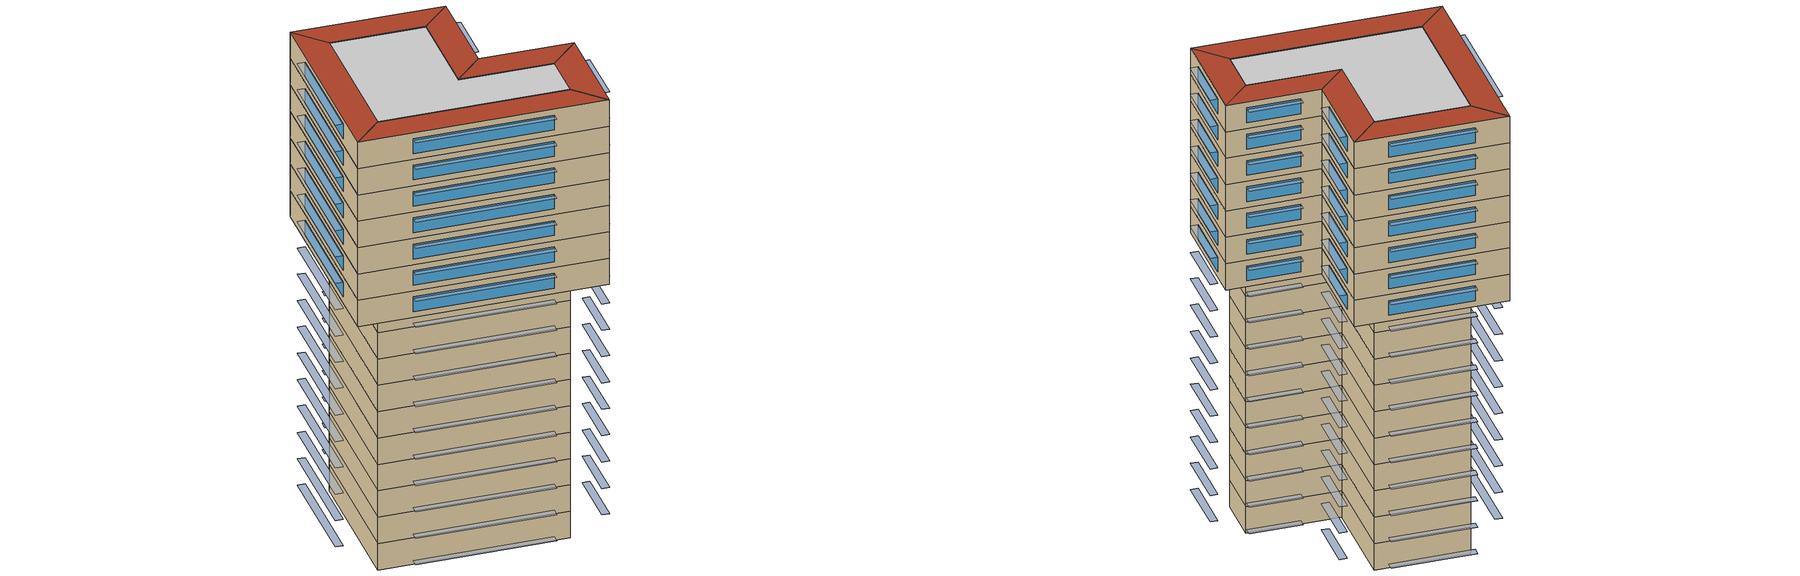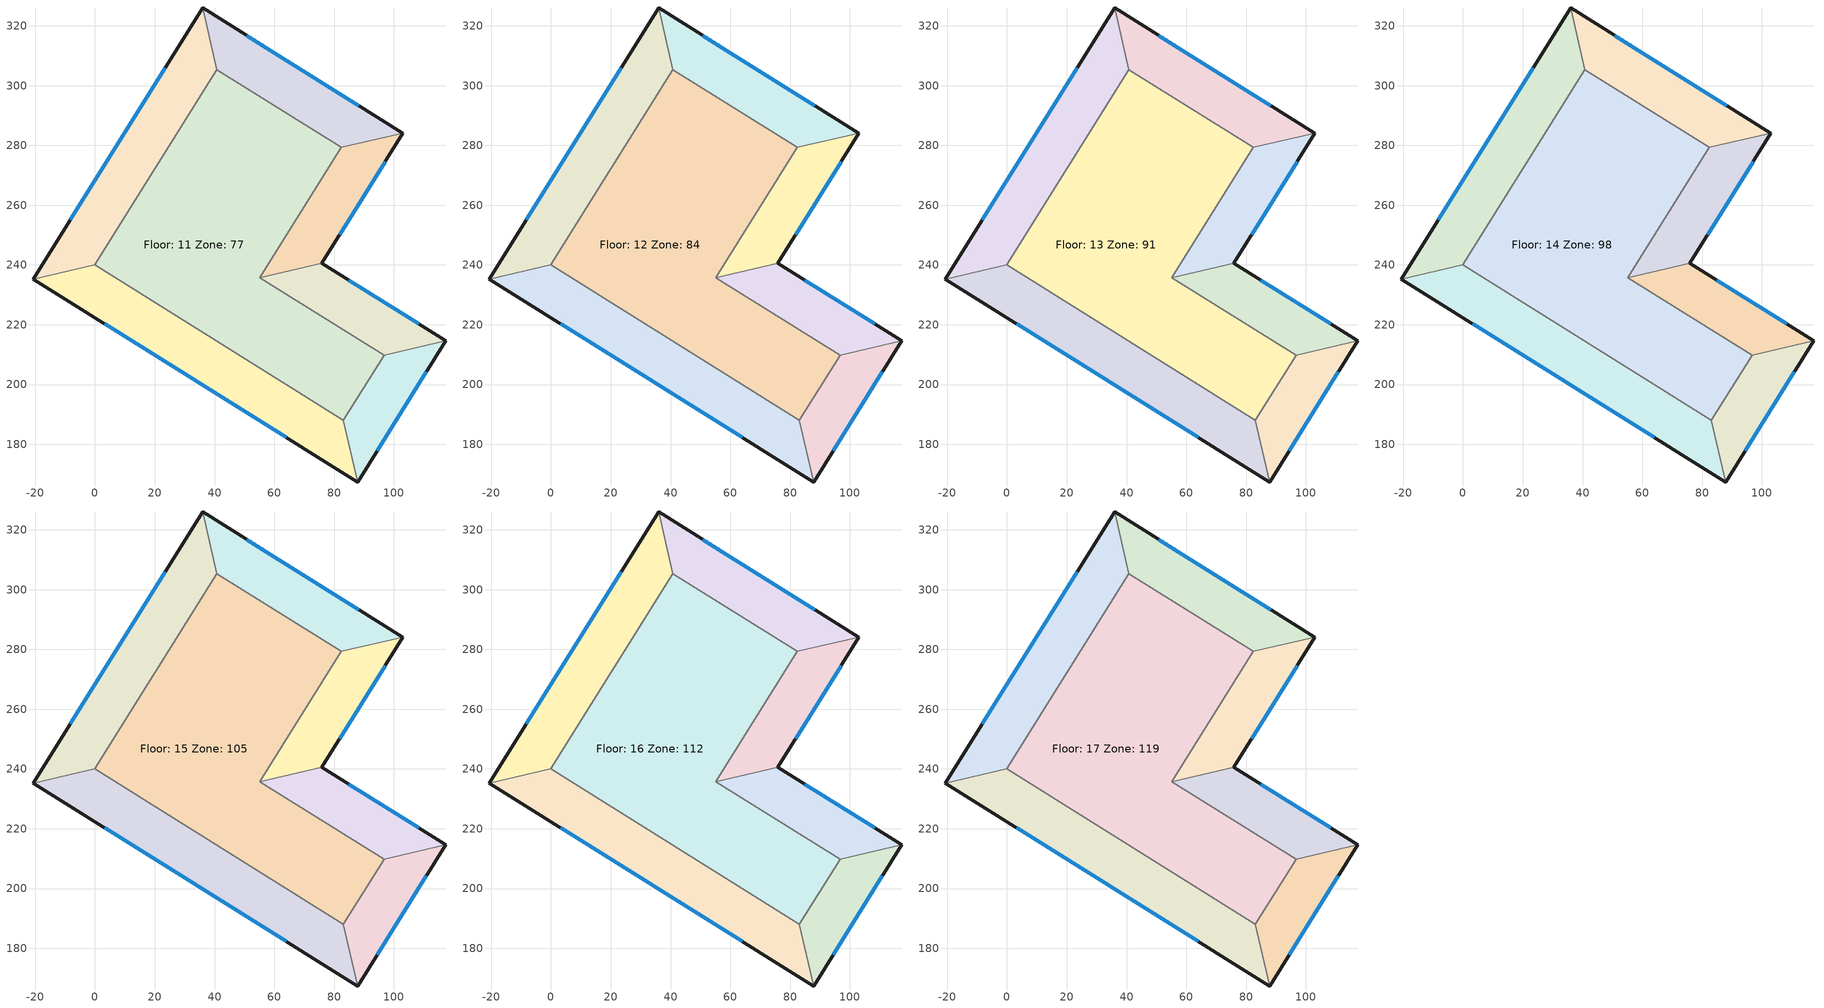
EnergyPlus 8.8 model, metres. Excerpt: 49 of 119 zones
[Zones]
Floor: 11 Zone: 71
 floor ground: -20.67,235.23 0,240 83.11,188.07 87.88,167.4 z150
 wall outside: -20.67,235.23 87.88,167.4 z150:165
 wall to Floor: 1 Zone: 1: 83.11,188.07 87.88,167.4 z150:165
 wall to Floor: 16 Zone: 107: 83.11,188.07 0,240 z150:165
 window: 3.21,220.31 64,182.32 z153.3:161.7
Floor: 11 Zone: 72
 floor ground: 87.88,167.4 83.11,188.07 96.71,209.83 117.38,214.61 z150
 wall outside: 87.88,167.4 117.38,214.61 z150:165
 wall to Floor: 1 Zone: 1: 96.71,209.83 117.38,214.61 z150:165
 wall to Floor: 16 Zone: 107: 96.71,209.83 83.11,188.07 z150:165
 window: 94.37,177.78 110.89,204.22 z153.3:161.7
Floor: 11 Zone: 73
 floor ground: 117.38,214.61 96.71,209.83 55.16,235.8 75.83,240.57 z150
 wall outside: 117.38,214.61 75.83,240.57 z150:165
 wall to Floor: 1 Zone: 1: 55.16,235.8 75.83,240.57 z150:165
 wall to Floor: 16 Zone: 107: 55.16,235.8 96.71,209.83 z150:165
 window: 108.24,220.32 84.97,234.86 z153.3:161.7
Floor: 11 Zone: 74
 floor ground: 75.83,240.57 55.16,235.8 82.36,279.33 103.03,284.11 z150
 wall outside: 75.83,240.57 103.03,284.11 z150:165
 wall to Floor: 1 Zone: 1: 82.36,279.33 103.03,284.11 z150:165
 wall to Floor: 16 Zone: 107: 82.36,279.33 55.16,235.8 z150:165
 window: 81.81,250.15 97.04,274.53 z153.3:161.7
Floor: 11 Zone: 75
 floor ground: 103.03,284.11 82.36,279.33 40.8,305.3 36.03,325.97 z150
 wall outside: 103.03,284.11 36.03,325.97 z150:165
 wall to Floor: 1 Zone: 1: 40.8,305.3 36.03,325.97 z150:165
 wall to Floor: 16 Zone: 107: 40.8,305.3 82.36,279.33 z150:165
 window: 88.29,293.32 50.77,316.76 z153.3:161.7
Floor: 11 Zone: 76
 floor ground: 36.03,325.97 40.8,305.3 0,240 -20.67,235.23 z150
 wall outside: 36.03,325.97 -20.67,235.23 z150:165
 wall to Floor: 1 Zone: 1: 0,240 -20.67,235.23 z150:165
 wall to Floor: 16 Zone: 107: 0,240 40.8,305.3 z150:165
 window: 23.56,306.01 -8.2,255.19 z153.3:161.7
Floor: 11 Zone: 77
 floor ground: 40.8,305.3 82.36,279.33 55.16,235.8 96.71,209.83 83.11,188.07 0,240 z150
Floor: 12 Zone: 78
 floor ground: -20.67,235.23 0,240 83.11,188.07 87.88,167.4 z165
 wall outside: -20.67,235.23 87.88,167.4 z165:180
 wall to Floor: 1 Zone: 1: 83.11,188.07 87.88,167.4 z165:180
 wall to Floor: 16 Zone: 107: 83.11,188.07 0,240 z165:180
 window: 3.21,220.31 64,182.32 z168.3:176.7
Floor: 12 Zone: 79
 floor ground: 87.88,167.4 83.11,188.07 96.71,209.83 117.38,214.61 z165
 wall outside: 87.88,167.4 117.38,214.61 z165:180
 wall to Floor: 1 Zone: 1: 96.71,209.83 117.38,214.61 z165:180
 wall to Floor: 16 Zone: 107: 96.71,209.83 83.11,188.07 z165:180
 window: 94.37,177.78 110.89,204.22 z168.3:176.7
Floor: 12 Zone: 80
 floor ground: 117.38,214.61 96.71,209.83 55.16,235.8 75.83,240.57 z165
 wall outside: 117.38,214.61 75.83,240.57 z165:180
 wall to Floor: 1 Zone: 1: 55.16,235.8 75.83,240.57 z165:180
 wall to Floor: 16 Zone: 107: 55.16,235.8 96.71,209.83 z165:180
 window: 108.24,220.32 84.97,234.86 z168.3:176.7
Floor: 12 Zone: 81
 floor ground: 75.83,240.57 55.16,235.8 82.36,279.33 103.03,284.11 z165
 wall outside: 75.83,240.57 103.03,284.11 z165:180
 wall to Floor: 1 Zone: 1: 82.36,279.33 103.03,284.11 z165:180
 wall to Floor: 16 Zone: 107: 82.36,279.33 55.16,235.8 z165:180
 window: 81.81,250.15 97.04,274.53 z168.3:176.7
Floor: 12 Zone: 82
 floor ground: 103.03,284.11 82.36,279.33 40.8,305.3 36.03,325.97 z165
 wall outside: 103.03,284.11 36.03,325.97 z165:180
 wall to Floor: 1 Zone: 1: 40.8,305.3 36.03,325.97 z165:180
 wall to Floor: 16 Zone: 107: 40.8,305.3 82.36,279.33 z165:180
 window: 88.29,293.32 50.77,316.76 z168.3:176.7
Floor: 12 Zone: 83
 floor ground: 36.03,325.97 40.8,305.3 0,240 -20.67,235.23 z165
 wall outside: 36.03,325.97 -20.67,235.23 z165:180
 wall to Floor: 1 Zone: 1: 0,240 -20.67,235.23 z165:180
 wall to Floor: 16 Zone: 107: 0,240 40.8,305.3 z165:180
 window: 23.56,306.01 -8.2,255.19 z168.3:176.7
Floor: 12 Zone: 84
 floor ground: 40.8,305.3 82.36,279.33 55.16,235.8 96.71,209.83 83.11,188.07 0,240 z165
Floor: 13 Zone: 85
 floor ground: -20.67,235.23 0,240 83.11,188.07 87.88,167.4 z180
 wall outside: -20.67,235.23 87.88,167.4 z180:195
 wall to Floor: 1 Zone: 1: 83.11,188.07 87.88,167.4 z180:195
 wall to Floor: 16 Zone: 107: 83.11,188.07 0,240 z180:195
 window: 3.21,220.31 64,182.32 z183.3:191.7
Floor: 13 Zone: 86
 floor ground: 87.88,167.4 83.11,188.07 96.71,209.83 117.38,214.61 z180
 wall outside: 87.88,167.4 117.38,214.61 z180:195
 wall to Floor: 1 Zone: 1: 96.71,209.83 117.38,214.61 z180:195
 wall to Floor: 16 Zone: 107: 96.71,209.83 83.11,188.07 z180:195
 window: 94.37,177.78 110.89,204.22 z183.3:191.7
Floor: 13 Zone: 87
 floor ground: 117.38,214.61 96.71,209.83 55.16,235.8 75.83,240.57 z180
 wall outside: 117.38,214.61 75.83,240.57 z180:195
 wall to Floor: 1 Zone: 1: 55.16,235.8 75.83,240.57 z180:195
 wall to Floor: 16 Zone: 107: 55.16,235.8 96.71,209.83 z180:195
 window: 108.24,220.32 84.97,234.86 z183.3:191.7
Floor: 13 Zone: 88
 floor ground: 75.83,240.57 55.16,235.8 82.36,279.33 103.03,284.11 z180
 wall outside: 75.83,240.57 103.03,284.11 z180:195
 wall to Floor: 1 Zone: 1: 82.36,279.33 103.03,284.11 z180:195
 wall to Floor: 16 Zone: 107: 82.36,279.33 55.16,235.8 z180:195
 window: 81.81,250.15 97.04,274.53 z183.3:191.7
Floor: 13 Zone: 89
 floor ground: 103.03,284.11 82.36,279.33 40.8,305.3 36.03,325.97 z180
 wall outside: 103.03,284.11 36.03,325.97 z180:195
 wall to Floor: 1 Zone: 1: 40.8,305.3 36.03,325.97 z180:195
 wall to Floor: 16 Zone: 107: 40.8,305.3 82.36,279.33 z180:195
 window: 88.29,293.32 50.77,316.76 z183.3:191.7
Floor: 13 Zone: 90
 floor ground: 36.03,325.97 40.8,305.3 0,240 -20.67,235.23 z180
 wall outside: 36.03,325.97 -20.67,235.23 z180:195
 wall to Floor: 1 Zone: 1: 0,240 -20.67,235.23 z180:195
 wall to Floor: 16 Zone: 107: 0,240 40.8,305.3 z180:195
 window: 23.56,306.01 -8.2,255.19 z183.3:191.7
Floor: 13 Zone: 91
 floor ground: 40.8,305.3 82.36,279.33 55.16,235.8 96.71,209.83 83.11,188.07 0,240 z180
Floor: 14 Zone: 92
 floor ground: -20.67,235.23 0,240 83.11,188.07 87.88,167.4 z195
 wall outside: -20.67,235.23 87.88,167.4 z195:210
 wall to Floor: 1 Zone: 1: 83.11,188.07 87.88,167.4 z195:210
 wall to Floor: 16 Zone: 107: 83.11,188.07 0,240 z195:210
 window: 3.21,220.31 64,182.32 z198.3:206.7
Floor: 14 Zone: 93
 floor ground: 87.88,167.4 83.11,188.07 96.71,209.83 117.38,214.61 z195
 wall outside: 87.88,167.4 117.38,214.61 z195:210
 wall to Floor: 1 Zone: 1: 96.71,209.83 117.38,214.61 z195:210
 wall to Floor: 16 Zone: 107: 96.71,209.83 83.11,188.07 z195:210
 window: 94.37,177.78 110.89,204.22 z198.3:206.7
Floor: 14 Zone: 94
 floor ground: 117.38,214.61 96.71,209.83 55.16,235.8 75.83,240.57 z195
 wall outside: 117.38,214.61 75.83,240.57 z195:210
 wall to Floor: 1 Zone: 1: 55.16,235.8 75.83,240.57 z195:210
 wall to Floor: 16 Zone: 107: 55.16,235.8 96.71,209.83 z195:210
 window: 108.24,220.32 84.97,234.86 z198.3:206.7
Floor: 14 Zone: 95
 floor ground: 75.83,240.57 55.16,235.8 82.36,279.33 103.03,284.11 z195
 wall outside: 75.83,240.57 103.03,284.11 z195:210
 wall to Floor: 1 Zone: 1: 82.36,279.33 103.03,284.11 z195:210
 wall to Floor: 16 Zone: 107: 82.36,279.33 55.16,235.8 z195:210
 window: 81.81,250.15 97.04,274.53 z198.3:206.7
Floor: 14 Zone: 96
 floor ground: 103.03,284.11 82.36,279.33 40.8,305.3 36.03,325.97 z195
 wall outside: 103.03,284.11 36.03,325.97 z195:210
 wall to Floor: 1 Zone: 1: 40.8,305.3 36.03,325.97 z195:210
 wall to Floor: 16 Zone: 107: 40.8,305.3 82.36,279.33 z195:210
 window: 88.29,293.32 50.77,316.76 z198.3:206.7
Floor: 14 Zone: 97
 floor ground: 36.03,325.97 40.8,305.3 0,240 -20.67,235.23 z195
 wall outside: 36.03,325.97 -20.67,235.23 z195:210
 wall to Floor: 1 Zone: 1: 0,240 -20.67,235.23 z195:210
 wall to Floor: 16 Zone: 107: 0,240 40.8,305.3 z195:210
 window: 23.56,306.01 -8.2,255.19 z198.3:206.7
Floor: 14 Zone: 98
 floor ground: 40.8,305.3 82.36,279.33 55.16,235.8 96.71,209.83 83.11,188.07 0,240 z195
Floor: 15 Zone: 100
 floor ground: 87.88,167.4 83.11,188.07 96.71,209.83 117.38,214.61 z210
 wall outside: 87.88,167.4 117.38,214.61 z210:225
 wall to Floor: 1 Zone: 1: 96.71,209.83 117.38,214.61 z210:225
 wall to Floor: 16 Zone: 107: 96.71,209.83 83.11,188.07 z210:225
 window: 94.37,177.78 110.89,204.22 z213.3:221.7
Floor: 15 Zone: 101
 floor ground: 117.38,214.61 96.71,209.83 55.16,235.8 75.83,240.57 z210
 wall outside: 117.38,214.61 75.83,240.57 z210:225
 wall to Floor: 1 Zone: 1: 55.16,235.8 75.83,240.57 z210:225
 wall to Floor: 16 Zone: 107: 55.16,235.8 96.71,209.83 z210:225
 window: 108.24,220.32 84.97,234.86 z213.3:221.7
Floor: 15 Zone: 102
 floor ground: 75.83,240.57 55.16,235.8 82.36,279.33 103.03,284.11 z210
 wall outside: 75.83,240.57 103.03,284.11 z210:225
 wall to Floor: 1 Zone: 1: 82.36,279.33 103.03,284.11 z210:225
 wall to Floor: 16 Zone: 107: 82.36,279.33 55.16,235.8 z210:225
 window: 81.81,250.15 97.04,274.53 z213.3:221.7
Floor: 15 Zone: 103
 floor ground: 103.03,284.11 82.36,279.33 40.8,305.3 36.03,325.97 z210
 wall outside: 103.03,284.11 36.03,325.97 z210:225
 wall to Floor: 1 Zone: 1: 40.8,305.3 36.03,325.97 z210:225
 wall to Floor: 16 Zone: 107: 40.8,305.3 82.36,279.33 z210:225
 window: 88.29,293.32 50.77,316.76 z213.3:221.7
Floor: 15 Zone: 104
 floor ground: 36.03,325.97 40.8,305.3 0,240 -20.67,235.23 z210
 wall outside: 36.03,325.97 -20.67,235.23 z210:225
 wall to Floor: 1 Zone: 1: 0,240 -20.67,235.23 z210:225
 wall to Floor: 16 Zone: 107: 0,240 40.8,305.3 z210:225
 window: 23.56,306.01 -8.2,255.19 z213.3:221.7
Floor: 15 Zone: 105
 floor ground: 40.8,305.3 82.36,279.33 55.16,235.8 96.71,209.83 83.11,188.07 0,240 z210
Floor: 15 Zone: 99
 floor ground: -20.67,235.23 0,240 83.11,188.07 87.88,167.4 z210
 wall outside: -20.67,235.23 87.88,167.4 z210:225
 wall to Floor: 1 Zone: 1: 83.11,188.07 87.88,167.4 z210:225
 wall to Floor: 16 Zone: 107: 83.11,188.07 0,240 z210:225
 window: 3.21,220.31 64,182.32 z213.3:221.7
Floor: 16 Zone: 106
 floor ground: -20.67,235.23 0,240 83.11,188.07 87.88,167.4 z225
 wall outside: -20.67,235.23 87.88,167.4 z225:240
 wall to Floor: 1 Zone: 1: 83.11,188.07 87.88,167.4 z225:240
 wall to Floor: 16 Zone: 107: 83.11,188.07 0,240 z225:240
 window: 3.21,220.31 64,182.32 z228.3:236.7
Floor: 16 Zone: 107
 floor ground: 87.88,167.4 83.11,188.07 96.71,209.83 117.38,214.61 z225
 wall outside: 87.88,167.4 117.38,214.61 z225:240
 wall to Floor: 1 Zone: 1: 96.71,209.83 117.38,214.61 z225:240; 0,240 83.11,188.07 z0:15
 wall to Floor: 1 Zone: 2: 83.11,188.07 96.71,209.83 z0:15
 wall to Floor: 1 Zone: 3: 96.71,209.83 55.16,235.8 z0:15
 wall to Floor: 1 Zone: 4: 55.16,235.8 82.36,279.33 z0:15
 wall to Floor: 1 Zone: 5: 82.36,279.33 40.8,305.3 z0:15
 wall to Floor: 1 Zone: 6: 40.8,305.3 0,240 z0:15
 wall to Floor: 10 Zone: 64: 0,240 83.11,188.07 z135:150
 wall to Floor: 10 Zone: 65: 83.11,188.07 96.71,209.83 z135:150
 wall to Floor: 10 Zone: 66: 96.71,209.83 55.16,235.8 z135:150
 wall to Floor: 10 Zone: 67: 55.16,235.8 82.36,279.33 z135:150
 wall to Floor: 10 Zone: 68: 82.36,279.33 40.8,305.3 z135:150
 wall to Floor: 10 Zone: 69: 40.8,305.3 0,240 z135:150
 wall to Floor: 16 Zone: 108: 96.71,209.83 55.16,235.8 z225:240
 wall to Floor: 16 Zone: 109: 55.16,235.8 82.36,279.33 z225:240
 wall to Floor: 16 Zone: 110: 82.36,279.33 40.8,305.3 z225:240
 wall to Floor: 16 Zone: 111: 40.8,305.3 0,240 z225:240
 wall to Floor: 17 Zone: 113: 0,240 83.11,188.07 z240:255
 wall to Floor: 17 Zone: 114: 83.11,188.07 96.71,209.83 z240:255
 wall to Floor: 17 Zone: 115: 96.71,209.83 55.16,235.8 z240:255
 wall to Floor: 17 Zone: 116: 55.16,235.8 82.36,279.33 z240:255
 wall to Floor: 17 Zone: 117: 82.36,279.33 40.8,305.3 z240:255
 wall to Floor: 17 Zone: 118: 40.8,305.3 0,240 z240:255
 wall to Floor: 2 Zone: 8: 0,240 83.11,188.07 z15:30
 wall to Floor: 2 Zone: 9: 83.11,188.07 96.71,209.83 z15:30
 wall to Floor: 2 Zone: 10: 96.71,209.83 55.16,235.8 z15:30
 wall to Floor: 2 Zone: 11: 55.16,235.8 82.36,279.33 z15:30
 wall to Floor: 2 Zone: 12: 82.36,279.33 40.8,305.3 z15:30
 wall to Floor: 2 Zone: 13: 40.8,305.3 0,240 z15:30
 wall to Floor: 3 Zone: 15: 0,240 83.11,188.07 z30:45
 wall to Floor: 3 Zone: 16: 83.11,188.07 96.71,209.83 z30:45
 wall to Floor: 3 Zone: 17: 96.71,209.83 55.16,235.8 z30:45
 wall to Floor: 3 Zone: 18: 55.16,235.8 82.36,279.33 z30:45
 wall to Floor: 3 Zone: 19: 82.36,279.33 40.8,305.3 z30:45
 wall to Floor: 3 Zone: 20: 40.8,305.3 0,240 z30:45
 wall to Floor: 4 Zone: 22: 0,240 83.11,188.07 z45:60
 wall to Floor: 4 Zone: 23: 83.11,188.07 96.71,209.83 z45:60
 wall to Floor: 4 Zone: 24: 96.71,209.83 55.16,235.8 z45:60
 wall to Floor: 4 Zone: 25: 55.16,235.8 82.36,279.33 z45:60
 wall to Floor: 4 Zone: 26: 82.36,279.33 40.8,305.3 z45:60
 wall to Floor: 4 Zone: 27: 40.8,305.3 0,240 z45:60
 wall to Floor: 5 Zone: 29: 0,240 83.11,188.07 z60:75
 wall to Floor: 5 Zone: 30: 83.11,188.07 96.71,209.83 z60:75
 wall to Floor: 5 Zone: 31: 96.71,209.83 55.16,235.8 z60:75
 wall to Floor: 5 Zone: 32: 55.16,235.8 82.36,279.33 z60:75
 wall to Floor: 5 Zone: 33: 82.36,279.33 40.8,305.3 z60:75
 wall to Floor: 5 Zone: 34: 40.8,305.3 0,240 z60:75
 wall to Floor: 6 Zone: 36: 0,240 83.11,188.07 z75:90
 wall to Floor: 6 Zone: 37: 83.11,188.07 96.71,209.83 z75:90
 wall to Floor: 6 Zone: 38: 96.71,209.83 55.16,235.8 z75:90
 wall to Floor: 6 Zone: 39: 55.16,235.8 82.36,279.33 z75:90
 wall to Floor: 6 Zone: 40: 82.36,279.33 40.8,305.3 z75:90
 wall to Floor: 6 Zone: 41: 40.8,305.3 0,240 z75:90
 wall to Floor: 7 Zone: 43: 0,240 83.11,188.07 z90:105
 wall to Floor: 7 Zone: 44: 83.11,188.07 96.71,209.83 z90:105
 wall to Floor: 7 Zone: 45: 96.71,209.83 55.16,235.8 z90:105
 wall to Floor: 7 Zone: 46: 55.16,235.8 82.36,279.33 z90:105
 wall to Floor: 7 Zone: 47: 82.36,279.33 40.8,305.3 z90:105
 wall to Floor: 7 Zone: 48: 40.8,305.3 0,240 z90:105
 wall to Floor: 8 Zone: 50: 0,240 83.11,188.07 z105:120
 wall to Floor: 8 Zone: 51: 83.11,188.07 96.71,209.83 z105:120
 wall to Floor: 8 Zone: 52: 96.71,209.83 55.16,235.8 z105:120
 wall to Floor: 8 Zone: 53: 55.16,235.8 82.36,279.33 z105:120
 wall to Floor: 8 Zone: 54: 82.36,279.33 40.8,305.3 z105:120
 wall to Floor: 8 Zone: 55: 40.8,305.3 0,240 z105:120
 wall to Floor: 9 Zone: 57: 0,240 83.11,188.07 z120:135
 wall to Floor: 9 Zone: 58: 83.11,188.07 96.71,209.83 z120:135
 wall to Floor: 9 Zone: 59: 96.71,209.83 55.16,235.8 z120:135
 wall to Floor: 9 Zone: 60: 55.16,235.8 82.36,279.33 z120:135
 wall to Floor: 9 Zone: 61: 82.36,279.33 40.8,305.3 z120:135
 wall to Floor: 9 Zone: 62: 40.8,305.3 0,240 z120:135
 window: 94.37,177.78 110.89,204.22 z228.3:236.7
Floor: 16 Zone: 108
 floor ground: 117.38,214.61 96.71,209.83 55.16,235.8 75.83,240.57 z225
 wall outside: 117.38,214.61 75.83,240.57 z225:240
 wall to Floor: 1 Zone: 1: 55.16,235.8 75.83,240.57 z225:240
 window: 108.24,220.32 84.97,234.86 z228.3:236.7
Floor: 16 Zone: 109
 floor ground: 75.83,240.57 55.16,235.8 82.36,279.33 103.03,284.11 z225
 wall outside: 75.83,240.57 103.03,284.11 z225:240
 wall to Floor: 1 Zone: 1: 82.36,279.33 103.03,284.11 z225:240
 window: 81.81,250.15 97.04,274.53 z228.3:236.7
Floor: 16 Zone: 110
 floor ground: 103.03,284.11 82.36,279.33 40.8,305.3 36.03,325.97 z225
 wall outside: 103.03,284.11 36.03,325.97 z225:240
 wall to Floor: 1 Zone: 1: 40.8,305.3 36.03,325.97 z225:240
 window: 88.29,293.32 50.77,316.76 z228.3:236.7
Floor: 16 Zone: 111
 floor ground: 36.03,325.97 40.8,305.3 0,240 -20.67,235.23 z225
 wall outside: 36.03,325.97 -20.67,235.23 z225:240
 wall to Floor: 1 Zone: 1: 0,240 -20.67,235.23 z225:240
 window: 23.56,306.01 -8.2,255.19 z228.3:236.7
Floor: 16 Zone: 112
 floor ground: 40.8,305.3 82.36,279.33 55.16,235.8 96.71,209.83 83.11,188.07 0,240 z225
Floor: 17 Zone: 113
 floor ground: -20.67,235.23 0,240 83.11,188.07 87.88,167.4 z240
 wall outside: -20.67,235.23 87.88,167.4 z240:255
 wall to Floor: 1 Zone: 1: 83.11,188.07 87.88,167.4 z240:255
 window: 3.21,220.31 64,182.32 z243.3:251.7
 roof outside: 0,240 -20.67,235.23 87.88,167.4 83.11,188.07 z255
Floor: 17 Zone: 114
 floor ground: 87.88,167.4 83.11,188.07 96.71,209.83 117.38,214.61 z240
 wall outside: 87.88,167.4 117.38,214.61 z240:255
 wall to Floor: 1 Zone: 1: 96.71,209.83 117.38,214.61 z240:255
 window: 94.37,177.78 110.89,204.22 z243.3:251.7
 roof outside: 83.11,188.07 87.88,167.4 117.38,214.61 96.71,209.83 z255
Floor: 17 Zone: 115
 floor ground: 117.38,214.61 96.71,209.83 55.16,235.8 75.83,240.57 z240
 wall outside: 117.38,214.61 75.83,240.57 z240:255
 wall to Floor: 1 Zone: 1: 55.16,235.8 75.83,240.57 z240:255
 window: 108.24,220.32 84.97,234.86 z243.3:251.7
 roof outside: 96.71,209.83 117.38,214.61 75.83,240.57 55.16,235.8 z255
Floor: 17 Zone: 116
 floor ground: 75.83,240.57 55.16,235.8 82.36,279.33 103.03,284.11 z240
 wall outside: 75.83,240.57 103.03,284.11 z240:255
 wall to Floor: 1 Zone: 1: 82.36,279.33 103.03,284.11 z240:255
 window: 81.81,250.15 97.04,274.53 z243.3:251.7
 roof outside: 55.16,235.8 75.83,240.57 103.03,284.11 82.36,279.33 z255
Floor: 17 Zone: 117
 floor ground: 103.03,284.11 82.36,279.33 40.8,305.3 36.03,325.97 z240
 wall outside: 103.03,284.11 36.03,325.97 z240:255
 wall to Floor: 1 Zone: 1: 40.8,305.3 36.03,325.97 z240:255
 window: 88.29,293.32 50.77,316.76 z243.3:251.7
 roof outside: 82.36,279.33 103.03,284.11 36.03,325.97 40.8,305.3 z255
Floor: 17 Zone: 118
 floor ground: 36.03,325.97 40.8,305.3 0,240 -20.67,235.23 z240
 wall outside: 36.03,325.97 -20.67,235.23 z240:255
 wall to Floor: 1 Zone: 1: 0,240 -20.67,235.23 z240:255
 window: 23.56,306.01 -8.2,255.19 z243.3:251.7
 roof outside: 40.8,305.3 36.03,325.97 -20.67,235.23 0,240 z255
Floor: 17 Zone: 119
 floor ground: 40.8,305.3 82.36,279.33 55.16,235.8 96.71,209.83 83.11,188.07 0,240 z240
 ceiling ground: 40.8,305.3 82.36,279.33 55.16,235.8 96.71,209.83 83.11,188.07 0,240 z255
shading: 1.09,216.91 61.88,178.93 64,182.32 3.21,220.31 z11.7; 97.76,175.66 114.28,202.1 110.89,204.22 94.37,177.78 z11.7; 110.36,223.71 87.09,238.25 84.97,234.86 108.24,220.32 z11.7; 85.2,248.03 100.44,272.41 97.04,274.53 81.81,250.15 z11.7; 90.41,296.71 52.89,320.15 50.77,316.76 88.29,293.32 z11.7; 20.17,308.13 -11.59,257.31 -8.2,255.19 23.56,306.01 z11.7; 1.09,216.91 61.88,178.93 64,182.32 3.21,220.31 z146.7; 97.76,175.66 114.28,202.1 110.89,204.22 94.37,177.78 z146.7; 110.36,223.71 87.09,238.25 84.97,234.86 108.24,220.32 z146.7; 85.2,248.03 100.44,272.41 97.04,274.53 81.81,250.15 z146.7; 90.41,296.71 52.89,320.15 50.77,316.76 88.29,293.32 z146.7; 20.17,308.13 -11.59,257.31 -8.2,255.19 23.56,306.01 z146.7; 1.09,216.91 61.88,178.93 64,182.32 3.21,220.31 z161.7; 97.76,175.66 114.28,202.1 110.89,204.22 94.37,177.78 z161.7; 110.36,223.71 87.09,238.25 84.97,234.86 108.24,220.32 z161.7; 85.2,248.03 100.44,272.41 97.04,274.53 81.81,250.15 z161.7; 90.41,296.71 52.89,320.15 50.77,316.76 88.29,293.32 z161.7; 20.17,308.13 -11.59,257.31 -8.2,255.19 23.56,306.01 z161.7; 1.09,216.91 61.88,178.93 64,182.32 3.21,220.31 z176.7; 97.76,175.66 114.28,202.1 110.89,204.22 94.37,177.78 z176.7; 110.36,223.71 87.09,238.25 84.97,234.86 108.24,220.32 z176.7; 85.2,248.03 100.44,272.41 97.04,274.53 81.81,250.15 z176.7; 90.41,296.71 52.89,320.15 50.77,316.76 88.29,293.32 z176.7; 20.17,308.13 -11.59,257.31 -8.2,255.19 23.56,306.01 z176.7; 1.09,216.91 61.88,178.93 64,182.32 3.21,220.31 z191.7; 97.76,175.66 114.28,202.1 110.89,204.22 94.37,177.78 z191.7; 110.36,223.71 87.09,238.25 84.97,234.86 108.24,220.32 z191.7; 85.2,248.03 100.44,272.41 97.04,274.53 81.81,250.15 z191.7; 90.41,296.71 52.89,320.15 50.77,316.76 88.29,293.32 z191.7; 20.17,308.13 -11.59,257.31 -8.2,255.19 23.56,306.01 z191.7; 1.09,216.91 61.88,178.93 64,182.32 3.21,220.31 z206.7; 97.76,175.66 114.28,202.1 110.89,204.22 94.37,177.78 z206.7; 110.36,223.71 87.09,238.25 84.97,234.86 108.24,220.32 z206.7; 85.2,248.03 100.44,272.41 97.04,274.53 81.81,250.15 z206.7; 90.41,296.71 52.89,320.15 50.77,316.76 88.29,293.32 z206.7; 20.17,308.13 -11.59,257.31 -8.2,255.19 23.56,306.01 z206.7; 1.09,216.91 61.88,178.93 64,182.32 3.21,220.31 z221.7; 97.76,175.66 114.28,202.1 110.89,204.22 94.37,177.78 z221.7; 110.36,223.71 87.09,238.25 84.97,234.86 108.24,220.32 z221.7; 85.2,248.03 100.44,272.41 97.04,274.53 81.81,250.15 z221.7; 90.41,296.71 52.89,320.15 50.77,316.76 88.29,293.32 z221.7; 20.17,308.13 -11.59,257.31 -8.2,255.19 23.56,306.01 z221.7; 1.09,216.91 61.88,178.93 64,182.32 3.21,220.31 z236.7; 97.76,175.66 114.28,202.1 110.89,204.22 94.37,177.78 z236.7; 110.36,223.71 87.09,238.25 84.97,234.86 108.24,220.32 z236.7; 85.2,248.03 100.44,272.41 97.04,274.53 81.81,250.15 z236.7; 90.41,296.71 52.89,320.15 50.77,316.76 88.29,293.32 z236.7; 20.17,308.13 -11.59,257.31 -8.2,255.19 23.56,306.01 z236.7; 1.09,216.91 61.88,178.93 64,182.32 3.21,220.31 z251.7; 97.76,175.66 114.28,202.1 110.89,204.22 94.37,177.78 z251.7; 110.36,223.71 87.09,238.25 84.97,234.86 108.24,220.32 z251.7; 85.2,248.03 100.44,272.41 97.04,274.53 81.81,250.15 z251.7; 90.41,296.71 52.89,320.15 50.77,316.76 88.29,293.32 z251.7; 20.17,308.13 -11.59,257.31 -8.2,255.19 23.56,306.01 z251.7; 1.09,216.91 61.88,178.93 64,182.32 3.21,220.31 z26.7; 97.76,175.66 114.28,202.1 110.89,204.22 94.37,177.78 z26.7; 110.36,223.71 87.09,238.25 84.97,234.86 108.24,220.32 z26.7; 85.2,248.03 100.44,272.41 97.04,274.53 81.81,250.15 z26.7; 90.41,296.71 52.89,320.15 50.77,316.76 88.29,293.32 z26.7; 20.17,308.13 -11.59,257.31 -8.2,255.19 23.56,306.01 z26.7; 1.09,216.91 61.88,178.93 64,182.32 3.21,220.31 z41.7; 97.76,175.66 114.28,202.1 110.89,204.22 94.37,177.78 z41.7; 110.36,223.71 87.09,238.25 84.97,234.86 108.24,220.32 z41.7; 85.2,248.03 100.44,272.41 97.04,274.53 81.81,250.15 z41.7; 90.41,296.71 52.89,320.15 50.77,316.76 88.29,293.32 z41.7; 20.17,308.13 -11.59,257.31 -8.2,255.19 23.56,306.01 z41.7; 1.09,216.91 61.88,178.93 64,182.32 3.21,220.31 z56.7; 97.76,175.66 114.28,202.1 110.89,204.22 94.37,177.78 z56.7; 110.36,223.71 87.09,238.25 84.97,234.86 108.24,220.32 z56.7; 85.2,248.03 100.44,272.41 97.04,274.53 81.81,250.15 z56.7; 90.41,296.71 52.89,320.15 50.77,316.76 88.29,293.32 z56.7; 20.17,308.13 -11.59,257.31 -8.2,255.19 23.56,306.01 z56.7; 1.09,216.91 61.88,178.93 64,182.32 3.21,220.31 z71.7; 97.76,175.66 114.28,202.1 110.89,204.22 94.37,177.78 z71.7; 110.36,223.71 87.09,238.25 84.97,234.86 108.24,220.32 z71.7; 85.2,248.03 100.44,272.41 97.04,274.53 81.81,250.15 z71.7; 90.41,296.71 52.89,320.15 50.77,316.76 88.29,293.32 z71.7; 20.17,308.13 -11.59,257.31 -8.2,255.19 23.56,306.01 z71.7; 1.09,216.91 61.88,178.93 64,182.32 3.21,220.31 z86.7; 97.76,175.66 114.28,202.1 110.89,204.22 94.37,177.78 z86.7; 110.36,223.71 87.09,238.25 84.97,234.86 108.24,220.32 z86.7; 85.2,248.03 100.44,272.41 97.04,274.53 81.81,250.15 z86.7; 90.41,296.71 52.89,320.15 50.77,316.76 88.29,293.32 z86.7; 20.17,308.13 -11.59,257.31 -8.2,255.19 23.56,306.01 z86.7; 1.09,216.91 61.88,178.93 64,182.32 3.21,220.31 z101.7; 97.76,175.66 114.28,202.1 110.89,204.22 94.37,177.78 z101.7; 110.36,223.71 87.09,238.25 84.97,234.86 108.24,220.32 z101.7; 85.2,248.03 100.44,272.41 97.04,274.53 81.81,250.15 z101.7; 90.41,296.71 52.89,320.15 50.77,316.76 88.29,293.32 z101.7; 20.17,308.13 -11.59,257.31 -8.2,255.19 23.56,306.01 z101.7; 1.09,216.91 61.88,178.93 64,182.32 3.21,220.31 z116.7; 97.76,175.66 114.28,202.1 110.89,204.22 94.37,177.78 z116.7; 110.36,223.71 87.09,238.25 84.97,234.86 108.24,220.32 z116.7; 85.2,248.03 100.44,272.41 97.04,274.53 81.81,250.15 z116.7; 90.41,296.71 52.89,320.15 50.77,316.76 88.29,293.32 z116.7; 20.17,308.13 -11.59,257.31 -8.2,255.19 23.56,306.01 z116.7; 1.09,216.91 61.88,178.93 64,182.32 3.21,220.31 z131.7; 97.76,175.66 114.28,202.1 110.89,204.22 94.37,177.78 z131.7; 110.36,223.71 87.09,238.25 84.97,234.86 108.24,220.32 z131.7; 85.2,248.03 100.44,272.41 97.04,274.53 81.81,250.15 z131.7; 90.41,296.71 52.89,320.15 50.77,316.76 88.29,293.32 z131.7; 20.17,308.13 -11.59,257.31 -8.2,255.19 23.56,306.01 z131.7
[Building]
L shape
[Site:Location]
SAN_FRANCISCO: Latitude {deg}=37.62; Longitude {deg}=-122.38; Time Zone {hr}=-8; Elevation {m}=5
[Zone]
Floor: 11 Zone: 71; Floor: 11 Zone: 72; Floor: 11 Zone: 73; Floor: 11 Zone: 74; Floor: 11 Zone: 75; Floor: 11 Zone: 76; Floor: 11 Zone: 77; Floor: 12 Zone: 78; Floor: 12 Zone: 79; Floor: 12 Zone: 80; Floor: 12 Zone: 81; Floor: 12 Zone: 82; Floor: 12 Zone: 83; Floor: 12 Zone: 84; Floor: 13 Zone: 85; Floor: 13 Zone: 86; Floor: 13 Zone: 87; Floor: 13 Zone: 88; Floor: 13 Zone: 89; Floor: 13 Zone: 90; Floor: 13 Zone: 91; Floor: 14 Zone: 92; Floor: 14 Zone: 93; Floor: 14 Zone: 94; Floor: 14 Zone: 95; Floor: 14 Zone: 96; Floor: 14 Zone: 97; Floor: 14 Zone: 98; Floor: 15 Zone: 100; Floor: 15 Zone: 101; Floor: 15 Zone: 102; Floor: 15 Zone: 103; Floor: 15 Zone: 104; Floor: 15 Zone: 105; Floor: 15 Zone: 99; Floor: 16 Zone: 106; Floor: 16 Zone: 107; Floor: 16 Zone: 108; Floor: 16 Zone: 109; Floor: 16 Zone: 110; Floor: 16 Zone: 111; Floor: 16 Zone: 112; Floor: 17 Zone: 113; Floor: 17 Zone: 114; Floor: 17 Zone: 115; Floor: 17 Zone: 116; Floor: 17 Zone: 117; Floor: 17 Zone: 118; Floor: 17 Zone: 119
